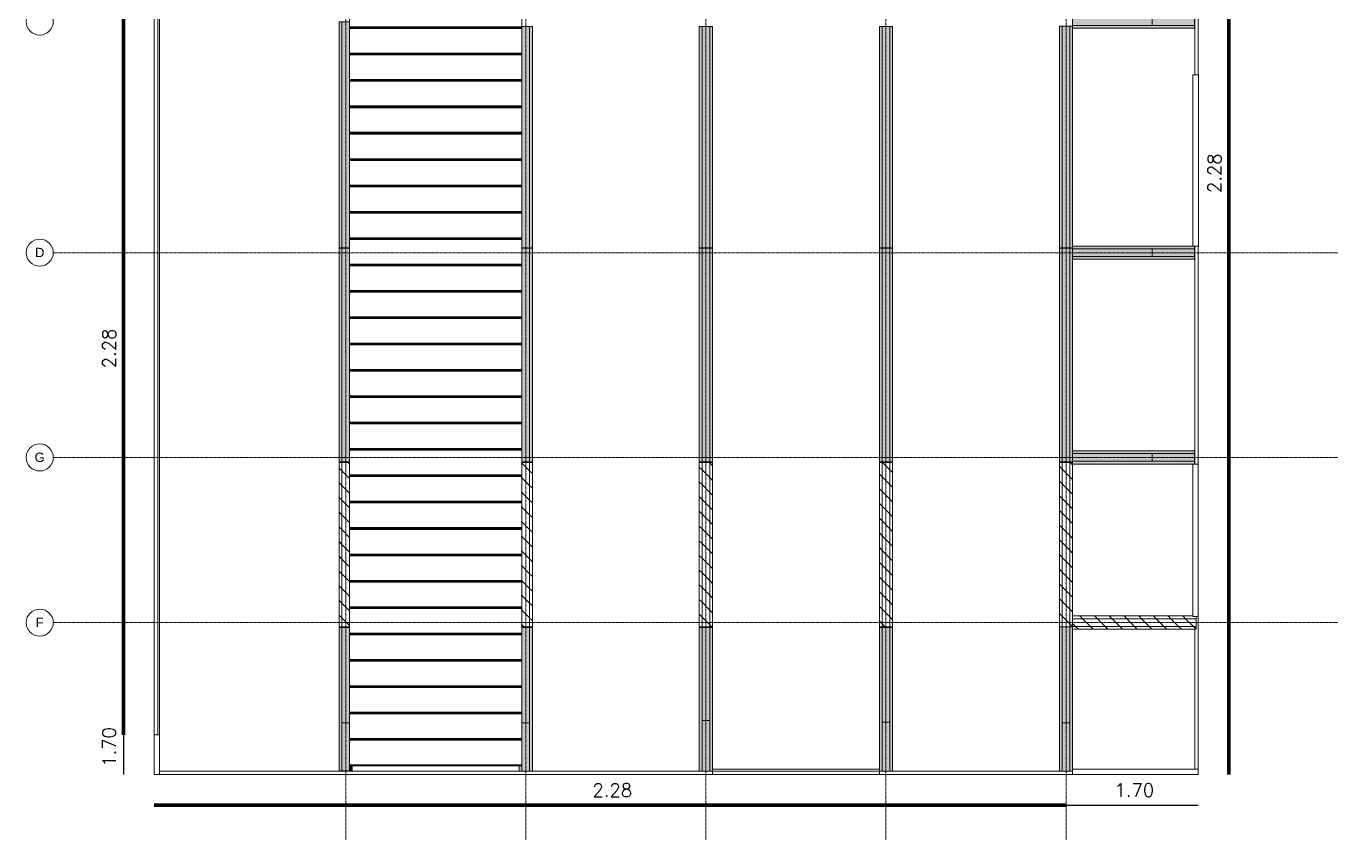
# Model space of a CAD drawing. Header units: inches. Extents: x -4061 to -1680, y 9773 to 12326.
# Drawn here: x -4061 to -1680, y 9773 to 11251 of the extents above; entities that cross this region are included whole.
import ezdxf

# ---------------------------------------------------------------- set-up
doc = ezdxf.new("R2010")
doc.units = ezdxf.units.IN
doc.header["$MEASUREMENT"] = 0
doc.linetypes.add('Línea de rejilla', pattern=[0.875, 0.5, -0.125, 0.125, -0.125])
for name, color, linetype, lineweight in [('A-WALL', 113, 'Continuous', 9), ('S-BEAM', 12, 'Continuous', 9), ('S-FNDN', 32, 'Continuous', 9), ('S-GRID', 1, 'Continuous', 9), ('S-GRID-IDEN', 1, 'Continuous', 9)]:
    doc.layers.add(name, color=color, linetype=linetype, lineweight=lineweight)
doc.layers.add('earth_pressure', color=7, linetype='Continuous')
doc.styles.add('Arial', font='Arial.ttf', dxfattribs={"height": 17.007874})
doc.styles.get("Standard").update_dxf_attribs({"font": 'txt.shx'})
pattern_1 = [(45, (-10317.189, -3154.324), (-13.362904, 13.362904), [])]
pattern_2 = [(135, (2055.824, -10167.189), (-13.362904, -13.362904), [])]
pattern_3 = [(45, (-10317.189, -2827.324), (-13.362904, 13.362904), [])]
pattern_4 = [(45, (-10317.189, -2500.324), (-13.362904, 13.362904), [])]
pattern_5 = [(45, (-10317.189, -2173.324), (-13.362904, 13.362904), [])]
pattern_6 = [(45, (-10317.189, -3481.324), (-13.362904, 13.362904), [])]

# ---------------------------------------------------------------- blocks, each defined once
blk = doc.blocks.new('Inverted Tee Beam - 24IT40-228306-1ST FLOOR')
at = {"layer": 'S-BEAM'}
h = blk.add_hatch(dxfattribs=at)
h.set_pattern_fill('FP_7', style=0, pattern_type=2)
h.set_pattern_definition(pattern_1)
h.paths.add_polyline_path([(-158, 7), (141, 7), (141, 7.2), (-158, 7.2)], flags=0)
h = blk.add_hatch(dxfattribs=at)
h.set_pattern_fill('FP_7', style=0, pattern_type=2)
h.set_pattern_definition(pattern_1)
h.paths.add_polyline_path([(-158, 7), (-158, -7), (141, -7), (141, 7), (-140.3, 7)], flags=0)
h = blk.add_hatch(dxfattribs=at)
h.set_pattern_fill('FP_7', style=0, pattern_type=2)
h.set_pattern_definition(pattern_1)
h.paths.add_polyline_path([(-158, -7), (-158, -12), (141, -12), (141, -7), (-140.3, -7)], flags=0)
for p, q in [((-158, 7), (-158, 7.2)), ((-158, -7), (-158, 7)), ((-158, 7), (141, 7)), ((141, 7.2), (141, 7)), ((141, 7), (141, -7)), ((-158, -12), (-158, -7)), ((141, -7), (-158, -7)), ((141, -12), (-158, -12)), ((141, -7), (141, -12))]:
    blk.add_line(p, q, dxfattribs=at)
blk = doc.blocks.new('Inverted Tee Beam - 24IT40-223392-1ST FLOOR')
at = {"layer": 'S-BEAM'}
for points in [[(-201, 7), (201, 7), (201, 7.2), (-201, 7.2)], [(-201, 3.1), (-201, -7), (201, -7), (201, 7), (-201, 7)], [(-201, -7), (-201, -12), (201, -12), (201, -7), (-186, -7)]]:
    blk.add_hatch(color=150, dxfattribs=at).paths.add_polyline_path(points, flags=0)
for p, q in [((-201, 7), (-201, 7.2)), ((-201, -7), (-201, 7)), ((-201, 7), (201, 7)), ((201, 7.2), (201, 7)), ((201, 7), (201, -7)), ((-201, -12), (-201, -7)), ((201, -7), (-201, -7)), ((201, -12), (-201, -12)), ((201, -7), (201, -12))]:
    blk.add_line(p, q, dxfattribs=at)
blk = doc.blocks.new('Inverted Tee Beam - 24IT32-224211-1ST FLOOR')
at = {"layer": 'S-BEAM'}
for points in [[(-194, 7), (194, 7), (194, 7.2), (-194, 7.2)], [(-194, 7), (-194, -7), (194, -7), (194, 7), (-185.1, 7)], [(-194, -7), (-194, -12), (194, -12), (194, -7), (-185.1, -7)]]:
    blk.add_hatch(color=11, dxfattribs=at).paths.add_polyline_path(points, flags=0)
for p, q in [((-194, 7), (-194, 7.2)), ((-194, -7), (-194, 7)), ((-194, 7), (194, 7)), ((194, 7.2), (194, 7)), ((194, 7), (194, -7)), ((-194, -12), (-194, -7)), ((194, -7), (-194, -7)), ((194, -12), (-194, -12)), ((194, -7), (194, -12))]:
    blk.add_line(p, q, dxfattribs=at)
blk = doc.blocks.new('Inverted Tee Beam - 24IT40-226760-1ST FLOOR')
at = {"layer": 'S-BEAM'}
h = blk.add_hatch(dxfattribs=at)
h.set_pattern_fill('FP_8', style=0, pattern_type=2)
h.set_pattern_definition(pattern_2)
h.paths.add_polyline_path([(118.7, 7), (118.7, 11), (112.5, 11), (112.5, 12), (-105.5, 12), (-105.5, 7), (112.5, 7)], flags=0)
h = blk.add_hatch(dxfattribs=at)
h.set_pattern_fill('FP_8', style=0, pattern_type=2)
h.set_pattern_definition(pattern_2)
h.paths.add_polyline_path([(118.7, -7), (118.7, 7), (-105.5, 7), (-105.5, -7)], flags=0)
h = blk.add_hatch(dxfattribs=at)
h.set_pattern_fill('FP_8', style=0, pattern_type=2)
h.set_pattern_definition(pattern_2)
h.paths.add_polyline_path([(118.7, -12), (118.7, -7), (-105.5, -7), (-105.5, -12)], flags=0)
for p, q in [((-105.5, 7), (-105.5, 12)), ((112.5, 12), (-105.5, 12)), ((-105.5, -7), (-105.5, 7)), ((-105.5, 7), (118.7, 7)), ((118.7, 11), (118.7, 7)), ((118.7, 7), (118.7, -7)), ((-105.5, -12), (-105.5, -7)), ((118.7, -7), (-105.5, -7)), ((118.7, -12), (-105.5, -12)), ((118.7, -7), (118.7, -12))]:
    blk.add_line(p, q, dxfattribs=at)
blk = doc.blocks.new('Beam 2 Levels - Beams 2 Levels-233919-1ST FLOOR')
at = {"layer": 'S-BEAM'}
for points in [[(133.2, 12), (-127.5, 12), (-127.5, 7), (133.2, 7)], [(45.5, 7), (-127.5, 7), (-127.5, -7), (45.5, -7)], [(133.2, 7), (45.5, 7), (45.5, -7), (133.2, -7)], [(133.2, -7), (-127.5, -7), (-127.5, -7.2), (123.5, -7.2), (123.5, -12), (133.2, -12)]]:
    blk.add_hatch(color=114, dxfattribs=at).paths.add_polyline_path(points, flags=0)
for p, q in [((-127.5, 7), (-127.5, 12)), ((133.2, 12), (-127.5, 12)), ((-127.5, -7), (-127.5, 7)), ((-127.5, 7), (45.5, 7)), ((45.5, 7), (45.5, -7)), ((45.5, 7), (133.2, 7)), ((133.2, 7), (133.2, 12)), ((133.2, 7), (133.2, -7)), ((-127.5, -7.2), (-127.5, -7)), ((45.5, -7), (-127.5, -7)), ((133.2, -7), (45.5, -7)), ((133.2, -12), (123.5, -12)), ((133.2, -12), (133.2, -7))]:
    blk.add_line(p, q, dxfattribs=at)
blk = doc.blocks.new('Inverted Tee Beam - 24IT40-V4-1ST FLOOR')
at = {"layer": 'S-BEAM'}
h = blk.add_hatch(dxfattribs=at)
h.set_pattern_fill('FP_10', style=0, pattern_type=2)
h.set_pattern_definition(pattern_3)
h.paths.add_polyline_path([(-158, 7), (141, 7), (141, 12), (-158, 12)], flags=0)
h = blk.add_hatch(dxfattribs=at)
h.set_pattern_fill('FP_10', style=0, pattern_type=2)
h.set_pattern_definition(pattern_3)
h.paths.add_polyline_path([(-158, -7), (141, -7), (141, 7), (-158, 7)], flags=0)
h = blk.add_hatch(dxfattribs=at)
h.set_pattern_fill('FP_10', style=0, pattern_type=2)
h.set_pattern_definition(pattern_3)
h.paths.add_polyline_path([(-158, -12), (141, -12), (141, -7), (-158, -7)], flags=0)
for p, q in [((-158, 7), (-158, 12)), ((141, 12), (-158, 12)), ((-158, -7), (-158, 7)), ((-158, 7), (141, 7)), ((141, 12), (141, 7)), ((141, 7), (141, -7)), ((-158, -12), (-158, -7)), ((141, -7), (-158, -7)), ((141, -12), (-158, -12)), ((141, -7), (141, -12))]:
    blk.add_line(p, q, dxfattribs=at)
blk = doc.blocks.new('Inverted Tee Beam - 24IT40-V5-1ST FLOOR')
at = {"layer": 'S-BEAM'}
for points in [[(-201, 7), (201, 7), (201, 12), (-201, 12)], [(-201, -7), (201, -7), (201, 7), (-201, 7)], [(-201, -12), (201, -12), (201, -7), (-201, -7)]]:
    blk.add_hatch(color=150, dxfattribs=at).paths.add_polyline_path(points, flags=0)
for p, q in [((-201, 7), (-201, 12)), ((201, 12), (-201, 12)), ((-201, -7), (-201, 7)), ((-201, 7), (201, 7)), ((201, 12), (201, 7)), ((201, 7), (201, -7)), ((-201, -12), (-201, -7)), ((201, -7), (-201, -7)), ((201, -12), (-201, -12)), ((201, -7), (201, -12))]:
    blk.add_line(p, q, dxfattribs=at)
blk = doc.blocks.new('Inverted Tee Beam - 24IT32-V6-1ST FLOOR')
at = {"layer": 'S-BEAM'}
for points in [[(-194, 7), (194, 7), (194, 12), (-194, 12)], [(-194, -7), (194, -7), (194, 7), (-194, 7)], [(-194, -12), (194, -12), (194, -7), (-194, -7)]]:
    blk.add_hatch(color=11, dxfattribs=at).paths.add_polyline_path(points, flags=0)
for p, q in [((-194, 7), (-194, 12)), ((194, 12), (-194, 12)), ((-194, -7), (-194, 7)), ((-194, 7), (194, 7)), ((194, 12), (194, 7)), ((194, 7), (194, -7)), ((-194, -12), (-194, -7)), ((194, -7), (-194, -7)), ((194, -12), (-194, -12)), ((194, -7), (194, -12))]:
    blk.add_line(p, q, dxfattribs=at)
blk = doc.blocks.new('Beam 2 Levels - Beams 2 Levels-233880-1ST FLOOR')
at = {"layer": 'S-BEAM'}
for points in [[(136.3, 7), (136.3, 12), (-124.5, 12), (-124.5, 7), (132.5, 7)], [(44.5, -7), (44.5, 7), (-124.5, 7), (-124.5, -7)], [(136.3, -7), (136.3, 7), (44.5, 7), (44.5, -7)], [(136.3, -7), (-124.5, -7), (-124.5, -12), (136.3, -12)]]:
    blk.add_hatch(color=114, dxfattribs=at).paths.add_polyline_path(points, flags=0)
for p, q in [((-124.5, 7), (-124.5, 12)), ((132.5, 12), (-124.5, 12)), ((-124.5, -7), (-124.5, 7)), ((-124.5, 7), (44.5, 7)), ((44.5, 7), (44.5, -7)), ((44.5, 7), (136.3, 7)), ((136.3, 7), (136.3, 12)), ((136.3, 7), (136.3, -7)), ((-124.5, -12), (-124.5, -7)), ((44.5, -7), (-124.5, -7)), ((136.3, -12), (-124.5, -12)), ((136.3, -7), (44.5, -7)), ((136.3, -12), (136.3, -7))]:
    blk.add_line(p, q, dxfattribs=at)
blk = doc.blocks.new('Inverted Tee Beam - 24IT40-V9-1ST FLOOR')
at = {"layer": 'S-BEAM'}
h = blk.add_hatch(dxfattribs=at)
h.set_pattern_fill('FP_12', style=0, pattern_type=2)
h.set_pattern_definition(pattern_4)
h.paths.add_polyline_path([(-158, 7), (141, 7), (141, 12), (-158, 12)], flags=0)
h = blk.add_hatch(dxfattribs=at)
h.set_pattern_fill('FP_12', style=0, pattern_type=2)
h.set_pattern_definition(pattern_4)
h.paths.add_polyline_path([(-158, -7), (141, -7), (141, 7), (-158, 7)], flags=0)
h = blk.add_hatch(dxfattribs=at)
h.set_pattern_fill('FP_12', style=0, pattern_type=2)
h.set_pattern_definition(pattern_4)
h.paths.add_polyline_path([(-158, -12), (141, -12), (141, -7), (-158, -7)], flags=0)
for p, q in [((-158, 7), (-158, 12)), ((141, 12), (-158, 12)), ((-158, -7), (-158, 7)), ((-158, 7), (141, 7)), ((141, 12), (141, 7)), ((141, 7), (141, -7)), ((-158, -12), (-158, -7)), ((141, -7), (-158, -7)), ((141, -12), (-158, -12)), ((141, -7), (141, -12))]:
    blk.add_line(p, q, dxfattribs=at)
blk = doc.blocks.new('Beam 2 Levels - Beams 2 Levels-233980-1ST FLOOR')
at = {"layer": 'S-BEAM'}
for points in [[(134.3, 7), (134.3, 12), (-126.5, 12), (-126.5, 7), (45.2, 7)], [(45.2, 7), (-126.5, 7), (-126.5, -7), (45.2, -7)], [(134.3, 7), (45.2, 7), (45.2, -7), (134.3, -7)], [(134.3, -12), (134.3, -7), (-126.5, -7), (-126.5, -12), (130.5, -12)]]:
    blk.add_hatch(color=114, dxfattribs=at).paths.add_polyline_path(points, flags=0)
for p, q in [((-126.5, 7), (-126.5, 12)), ((134.3, 12), (-126.5, 12)), ((-126.5, -7), (-126.5, 7)), ((-126.5, 7), (45.2, 7)), ((45.2, 7), (45.2, -7)), ((45.2, 7), (134.3, 7)), ((134.3, 7), (134.3, 12)), ((134.3, 7), (134.3, -7)), ((-126.5, -12), (-126.5, -7)), ((45.2, -7), (-126.5, -7)), ((130.5, -12), (-126.5, -12)), ((134.3, -7), (45.2, -7)), ((134.3, -12), (134.3, -7))]:
    blk.add_line(p, q, dxfattribs=at)
blk = doc.blocks.new('Inverted Tee Beam - 24IT40-229150-1ST FLOOR')
at = {"layer": 'S-BEAM'}
h = blk.add_hatch(dxfattribs=at)
h.set_pattern_fill('FP_14', style=0, pattern_type=2)
h.set_pattern_definition(pattern_5)
h.paths.add_polyline_path([(-158, 7), (141, 7), (141, 12), (-158, 12)], flags=0)
h = blk.add_hatch(dxfattribs=at)
h.set_pattern_fill('FP_14', style=0, pattern_type=2)
h.set_pattern_definition(pattern_5)
h.paths.add_polyline_path([(-158, -7), (141, -7), (141, 7), (-158, 7)], flags=0)
h = blk.add_hatch(dxfattribs=at)
h.set_pattern_fill('FP_14', style=0, pattern_type=2)
h.set_pattern_definition(pattern_5)
h.paths.add_polyline_path([(-158, -12), (141, -12), (141, -7), (-158, -7), (-158, -12)], flags=0)
for p, q in [((-158, 7), (-158, 12)), ((141, 12), (-158, 12)), ((-158, -7), (-158, 7)), ((-158, 7), (141, 7)), ((141, 12), (141, 7)), ((141, 7), (141, -7)), ((-158, -12), (-158, -7)), ((141, -7), (-158, -7)), ((-157, -12), (-158, -12)), ((141, -12), (-143, -12)), ((141, -7), (141, -12))]:
    blk.add_line(p, q, dxfattribs=at)
blk = doc.blocks.new('Inverted Tee Beam - 24IT40-229916-1ST FLOOR')
at = {"layer": 'S-BEAM'}
for points in [[(-201.2, 7), (201.3, 7), (201.3, 12), (-201.2, 12)], [(-201.2, -7), (201.3, -7), (201.3, 7), (-201.2, 7)], [(-201.2, -12), (201.3, -12), (201.3, -7), (-201.2, -7)]]:
    blk.add_hatch(color=150, dxfattribs=at).paths.add_polyline_path(points, flags=0)
for p, q in [((-201.2, 7), (-201.2, 12)), ((201.3, 12), (-201.2, 12)), ((-201.2, -7), (-201.2, 7)), ((-201.2, 7), (201.3, 7)), ((201.3, 12), (201.3, 7)), ((201.3, 7), (201.3, -7)), ((-201.2, -12), (-201.2, -7)), ((201.3, -7), (-201.2, -7)), ((201.3, -12), (-201.2, -12)), ((201.3, -7), (201.3, -12))]:
    blk.add_line(p, q, dxfattribs=at)
blk = doc.blocks.new('Inverted Tee Beam - 24IT32-229082-1ST FLOOR')
at = {"layer": 'S-BEAM'}
for points in [[(-194, 7), (194, 7), (194, 12), (-194, 12)], [(-194, -7), (194, -7), (194, 7), (-194, 7)], [(-194, -12), (194, -12), (194, -7), (-194, -7)]]:
    blk.add_hatch(color=11, dxfattribs=at).paths.add_polyline_path(points, flags=0)
for p, q in [((-194, 7), (-194, 12)), ((194, 12), (-194, 12)), ((-194, -7), (-194, 7)), ((-194, 7), (194, 7)), ((194, 12), (194, 7)), ((194, 7), (194, -7)), ((-194, -12), (-194, -7)), ((194, -7), (-194, -7)), ((-193, -12), (-194, -12)), ((179, -12), (-179, -12)), ((194, -12), (193, -12)), ((194, -7), (194, -12))]:
    blk.add_line(p, q, dxfattribs=at)
blk = doc.blocks.new('Beam 2 Levels - Beams 2 Levels-234018-1ST FLOOR')
at = {"layer": 'S-BEAM'}
for points in [[(133.3, 7), (133.3, 12), (-128.5, 12), (-128.5, 7), (45.5, 7)], [(45.5, 7), (-128.5, 7), (-128.5, -7), (45.5, -7)], [(133.3, -7), (133.3, 7), (45.5, 7), (45.5, -7)], [(133.3, -12), (133.3, -7), (-128.5, -7), (-128.5, -12), (45.5, -12)]]:
    blk.add_hatch(color=114, dxfattribs=at).paths.add_polyline_path(points, flags=0)
for p, q in [((-128.5, 7), (-128.5, 12)), ((-128.5, -7), (-128.5, 7)), ((-128.5, 7), (45.5, 7)), ((133.3, 12), (-124.5, 12)), ((45.5, 7), (45.5, -7)), ((45.5, 7), (133.3, 7)), ((133.3, 7), (133.3, 12)), ((133.3, 7), (133.3, -7)), ((-128.5, -12), (-128.5, -7)), ((45.5, -7), (-128.5, -7)), ((133.3, -12), (-128.5, -12)), ((133.3, -7), (45.5, -7)), ((133.3, -12), (133.3, -7))]:
    blk.add_line(p, q, dxfattribs=at)
blk = doc.blocks.new('Inverted Tee Beam - 24IT40-224171-1ST FLOOR')
at = {"layer": 'S-BEAM'}
h = blk.add_hatch(dxfattribs=at)
h.set_pattern_fill('FP_15', style=0, pattern_type=2)
h.set_pattern_definition(pattern_6)
h.paths.add_polyline_path([(-158, 7), (141, 7), (141, 12), (-158, 12)], flags=0)
h = blk.add_hatch(dxfattribs=at)
h.set_pattern_fill('FP_15', style=0, pattern_type=2)
h.set_pattern_definition(pattern_6)
h.paths.add_polyline_path([(-158, -7), (141, -7), (141, 7), (-158, 7), (-158, -5.2)], flags=0)
for p, q in [((-158, 7), (-158, 12)), ((141, 12), (-158, 12)), ((-158, -7), (-158, 7)), ((-158, 7), (141, 7)), ((141, 12), (141, 7)), ((141, 7), (141, -7)), ((-121.8, -7), (-123.5, -7)), ((-74, -7), (-75.7, -7)), ((-26.1, -7), (-27.8, -7)), ((21.8, -7), (20.1, -7)), ((69.7, -7), (68, -7)), ((117.6, -7), (115.9, -7))]:
    blk.add_line(p, q, dxfattribs=at)
blk = doc.blocks.new('Inverted Tee Beam - 24IT32-V10-1ST FLOOR')
at = {"layer": 'S-BEAM'}
for points in [[(-194, 7), (194, 7), (194, 12), (-194, 12)], [(-194, -7), (194, -7), (194, 7), (-194, 7), (-194, -5.2)]]:
    blk.add_hatch(color=11, dxfattribs=at).paths.add_polyline_path(points, flags=0)
for p, q in [((-194, 7), (-194, 12)), ((194, 12), (-194, 12)), ((-194, -7), (-194, 7)), ((-194, 7), (194, 7)), ((194, 12), (194, 7)), ((194, 7), (194, -7)), ((-170.6, -7), (-172.2, -7)), ((-122.7, -7), (-124.4, -7)), ((-74.8, -7), (-76.5, -7)), ((-26.9, -7), (-28.6, -7)), ((21, -7), (19.3, -7)), ((68.9, -7), (67.2, -7)), ((116.7, -7), (115, -7)), ((164.6, -7), (162.9, -7))]:
    blk.add_line(p, q, dxfattribs=at)
blk = doc.blocks.new('Beam 2 Levels - Beams 2 Levels-233811-1ST FLOOR')
at = {"layer": 'S-BEAM'}
for points in [[(45.5, 5.2), (45.5, 7), (-127.5, 7), (-127.5, -7), (45.5, -7)], [(133, 5.2), (133, 7), (45.5, 7), (45.5, -7), (133, -7)], [(133, 12), (123.5, 12), (123.5, 7), (133, 7)], [(133, -7), (-127.5, -7), (-127.5, -12), (133, -12)]]:
    blk.add_hatch(color=114, dxfattribs=at).paths.add_polyline_path(points, flags=0)
for p, q in [((-127.5, -7), (-127.5, 7)), ((-116.8, 7), (-115.1, 7)), ((-68.9, 7), (-67.2, 7)), ((-21, 7), (-19.3, 7)), ((26.9, 7), (28.6, 7)), ((45.5, 7), (45.5, -7)), ((133, 12), (123.5, 12)), ((123.5, 7), (133, 7)), ((133, 7), (133, 12)), ((133, 7), (133, -7)), ((-127.5, -12), (-127.5, -7)), ((45.5, -7), (-127.5, -7)), ((133, -12), (-127.5, -12)), ((133, -7), (45.5, -7)), ((133, -12), (133, -7))]:
    blk.add_line(p, q, dxfattribs=at)
blk = doc.blocks.new('Inverted Tee Beam - 24IT32-217907-1ST FLOOR')
at = {"layer": 'S-BEAM'}
for points in [[(201, 5.2), (201, 7), (-209.5, 7), (-209.5, -7), (201, -7)], [(201, -7), (-209.5, -7), (-209.5, -12), (201, -12)]]:
    blk.add_hatch(color=11, dxfattribs=at).paths.add_polyline_path(points, flags=0)
for p, q in [((-209.5, -7), (-209.5, 7)), ((-199.6, 7), (-197.9, 7)), ((-151.7, 7), (-150, 7)), ((-103.8, 7), (-102.1, 7)), ((-55.9, 7), (-54.2, 7)), ((-8, 7), (-6.3, 7)), ((39.9, 7), (41.5, 7)), ((87.7, 7), (89.4, 7)), ((135.6, 7), (137.3, 7)), ((183.5, 7), (185.2, 7)), ((201, 7), (201, -7)), ((-209.5, -12), (-209.5, -7)), ((201, -7), (-209.5, -7)), ((201, -12), (-209.5, -12)), ((201, -7), (201, -12))]:
    blk.add_line(p, q, dxfattribs=at)
blk = doc.blocks.new('Beam 2 Levels - Beams 2 Levels-V11-1ST FLOOR')
at = {"layer": 'S-BEAM'}
for points in [[(116, 7), (116, 12), (-105.5, 12), (-105.5, 7), (39.2, 7)], [(39.2, -7), (39.2, 7), (-105.5, 7), (-105.5, -7)], [(116, -7), (116, 7), (39.2, 7), (39.2, -7)], [(116, -12), (116, -7), (-105.5, -7), (-105.5, -12), (39.2, -12)]]:
    blk.add_hatch(color=114, dxfattribs=at).paths.add_polyline_path(points, flags=0)
for p, q in [((116, 12), (-105.5, 12)), ((-105.5, -7), (-105.5, 7)), ((-105.5, 7), (39.2, 7)), ((39.2, 7), (39.2, -7)), ((39.2, 7), (116, 7)), ((116, 7), (116, 12)), ((116, 7), (116, -7)), ((39.2, -7), (-105.5, -7)), ((-105.5, -12), (-105.5, -8)), ((116, -12), (-105.5, -12)), ((116, -7), (39.2, -7)), ((116, -12), (116, -7))]:
    blk.add_line(p, q, dxfattribs=at)
blk = doc.blocks.new('Beam 2 Levels - Beams 2 Levels-V12-1ST FLOOR')
at = {"layer": 'S-BEAM'}
for points in [[(112.9, 7), (116, 7), (116, 12), (-105.5, 12), (-105.5, 7), (39.2, 7)], [(39.2, -7), (39.2, 7), (-105.5, 7), (-105.5, -7)], [(116, -7), (116, 7), (39.2, 7), (39.2, -7)], [(116, -12), (116, -7), (-105.5, -7), (-105.5, -12), (39.2, -12)]]:
    blk.add_hatch(color=114, dxfattribs=at).paths.add_polyline_path(points, flags=0)
for p, q in [((-105.5, 8), (-105.5, 12)), ((112.9, 12), (-105.5, 12)), ((-105.5, -7), (-105.5, 7)), ((-105.5, 7), (39.2, 7)), ((39.2, 7), (39.2, -7)), ((39.2, 7), (116, 7)), ((116, 7), (116, 12)), ((116, 7), (116, -7)), ((39.2, -7), (-105.5, -7)), ((116, -12), (-105.5, -12)), ((116, -7), (39.2, -7)), ((116, -12), (116, -7))]:
    blk.add_line(p, q, dxfattribs=at)
blk = doc.blocks.new('Beam 2 Levels - Beams 2 Levels-V13-1ST FLOOR')
at = {"layer": 'S-BEAM'}
for points in [[(116, 7), (116, 12), (-105.5, 12), (-105.5, 7), (39.2, 7)], [(39.2, -7), (39.2, 7), (-105.5, 7), (-105.5, -7)], [(116, -7), (116, 7), (39.2, 7), (39.2, -7)], [(116, -12), (116, -7), (-105.5, -7), (-105.5, -12), (112.5, -12)]]:
    blk.add_hatch(color=114, dxfattribs=at).paths.add_polyline_path(points, flags=0)
for p, q in [((116, 12), (-105.5, 12)), ((-105.5, -7), (-105.5, 7)), ((-105.5, 7), (39.2, 7)), ((39.2, 7), (39.2, -7)), ((39.2, 7), (116, 7)), ((116, 7), (116, 12)), ((116, 7), (116, -7)), ((39.2, -7), (-105.5, -7)), ((-105.5, -9), (-105.5, -8)), ((112.5, -12), (-105.5, -12)), ((116, -7), (39.2, -7)), ((116, -12), (116, -7))]:
    blk.add_line(p, q, dxfattribs=at)
blk = doc.blocks.new('hollowcore plank - HEAVY-243022-1ST FLOOR')
at = {"layer": 'S-BEAM'}
for p, q in [((0, 23.8), (0, 23.9)), ((0, 23.9), (312.8, 23.9)), ((312.8, 23.9), (312.8, 23.8)), ((0, 23.1), (0, 23.8)), ((0, 23.8), (312.8, 23.8)), ((0, 22.4), (0, 23.1)), ((0, 23.1), (312.8, 23.1)), ((0, -22.4), (0, 22.4)), ((0, 22.4), (312.8, 22.4)), ((312.8, 23.8), (312.8, 23.1)), ((312.8, 23.1), (312.8, 22.4)), ((312.8, 22.4), (312.8, -22.4)), ((0, -23.1), (0, -22.4)), ((0, -22.4), (312.8, -22.4)), ((0, -23.1), (312.8, -23.1)), ((312.8, -23.8), (0, -23.8)), ((312.8, -22.4), (312.8, -23.1)), ((312.8, -23.1), (312.8, -23.8)), ((312.8, -23.8), (312.8, -23.9)), ((0, -23.9), (312.8, -23.9))]:
    blk.add_line(p, q, dxfattribs=at)
blk = doc.blocks.new('hollowcore plank - HEAVY-V15-1ST FLOOR')
at = {"layer": 'S-BEAM'}
for p, q in [((0, 23.9), (312.8, 23.9)), ((312.8, 23.9), (312.8, 23.8)), ((0, 23.8), (312.8, 23.8)), ((0, 22.4), (0, 23.1)), ((0, 23.1), (312.8, 23.1)), ((0, -22.4), (0, 22.4)), ((0, 22.4), (312.8, 22.4)), ((312.8, 23.8), (312.8, 23.1)), ((312.8, 23.1), (312.8, 22.4)), ((312.8, 22.4), (312.8, -22.4)), ((0, -23.1), (0, -22.4)), ((0, -22.4), (312.8, -22.4)), ((0, -23.1), (312.8, -23.1)), ((312.8, -23.8), (0, -23.8)), ((312.8, -22.4), (312.8, -23.1)), ((312.8, -23.1), (312.8, -23.8)), ((312.8, -23.8), (312.8, -23.9)), ((0, -23.9), (312.8, -23.9))]:
    blk.add_line(p, q, dxfattribs=at)
blk = doc.blocks.new('hollowcore plank - HEAVY-V16-1ST FLOOR')
at = {"layer": 'S-BEAM'}
for p, q in [((0, 23.9), (312.8, 23.9)), ((312.8, 23.9), (312.8, 23.8)), ((0, 23.8), (312.8, 23.8)), ((0, 22.4), (0, 23.1)), ((0, 23.1), (312.8, 23.1)), ((0, -22.4), (0, 22.4)), ((0, 22.4), (312.8, 22.4)), ((312.8, 23.8), (312.8, 23.1)), ((312.8, 23.1), (312.8, 22.4)), ((312.8, 22.4), (312.8, -22.4)), ((0, -23.1), (0, -22.4)), ((0, -22.4), (312.8, -22.4)), ((0, -23.1), (312.8, -23.1)), ((312.8, -23.8), (0, -23.8)), ((312.8, -22.4), (312.8, -23.1)), ((312.8, -23.1), (312.8, -23.8)), ((312.8, -23.8), (312.8, -23.9)), ((0, -23.9), (312.8, -23.9))]:
    blk.add_line(p, q, dxfattribs=at)
blk = doc.blocks.new('hollowcore plank - HEAVY-V17-1ST FLOOR')
at = {"layer": 'S-BEAM'}
for p, q in [((0, 23.9), (312.8, 23.9)), ((312.8, 23.9), (312.8, 23.8)), ((0, 23.8), (312.8, 23.8)), ((0, 22.4), (0, 23.1)), ((0, 23.1), (312.8, 23.1)), ((0, -22.4), (0, 22.4)), ((0, 22.4), (312.8, 22.4)), ((312.8, 23.8), (312.8, 23.1)), ((312.8, 23.1), (312.8, 22.4)), ((312.8, 22.4), (312.8, -22.4)), ((0, -23.1), (0, -22.4)), ((0, -22.4), (312.8, -22.4)), ((0, -23.8), (0, -23.1)), ((0, -23.1), (312.8, -23.1)), ((0, -23.9), (0, -23.8)), ((312.8, -23.8), (0, -23.8)), ((312.8, -22.4), (312.8, -23.1)), ((312.8, -23.1), (312.8, -23.8)), ((312.8, -23.8), (312.8, -23.9)), ((0, -23.9), (312.8, -23.9))]:
    blk.add_line(p, q, dxfattribs=at)
blk = doc.blocks.new('hollowcore plank - HEAVY-V18-1ST FLOOR')
at = {"layer": 'S-BEAM'}
for p, q in [((0, 23.8), (0, 23.9)), ((0, 23.9), (312.8, 23.9)), ((312.8, 23.9), (312.8, 23.8)), ((0, 23.1), (0, 23.8)), ((0, 23.8), (312.8, 23.8)), ((0, 22.4), (0, 23.1)), ((0, 23.1), (312.8, 23.1)), ((0, -22.4), (0, 22.4)), ((0, 22.4), (312.8, 22.4)), ((312.8, 23.8), (312.8, 23.1)), ((312.8, 23.1), (312.8, 22.4)), ((312.8, 22.4), (312.8, -22.4)), ((0, -23.1), (0, -22.4)), ((0, -22.4), (312.8, -22.4)), ((0, -23.8), (0, -23.1)), ((0, -23.1), (312.8, -23.1)), ((0, -23.9), (0, -23.8)), ((312.8, -23.8), (0, -23.8)), ((312.8, -22.4), (312.8, -23.1)), ((312.8, -23.1), (312.8, -23.8)), ((312.8, -23.8), (312.8, -23.9)), ((0, -23.9), (312.8, -23.9))]:
    blk.add_line(p, q, dxfattribs=at)
blk = doc.blocks.new('Rejilla - Extremo inicial de rejilla - Círculo-11506-1ST FLOOR')
at = {"layer": 'S-GRID-IDEN'}
blk.add_circle((0, 0), 0.256, dxfattribs=at)

msp = doc.modelspace()

# ---------------------------------------------------------------- linework, layer by layer
at = {"layer": 'A-WALL'}
for p, q in [((-1939.3, 11162.2), (-1939.3, 11570.2)), ((-1933.3, 11570.2), (-1933.3, 11162.2)), ((-3829.3, 9963.2), (-3829.3, 11427.3)), ((-3822.3, 11427.3), (-3822.3, 9963.2)), ((-3819.3, 11427.3), (-3819.3, 9963.2)), ((-1939.3, 10455.2), (-1939.3, 10851.2)), ((-1933.3, 10851.2), (-1933.3, 10455.2)), ((-1933.3, 10178.2), (-1933.3, 9901.2)), ((-1939.3, 9901.2), (-1939.3, 10155.2)), ((-3829.3, 9963.2), (-3819.3, 9963.2)), ((-3819.3, 9897.2), (-2161.3, 9897.2)), ((-3819.3, 9891.2), (-3819.3, 9897.2)), ((-2161.3, 9891.2), (-3819.3, 9891.2)), ((-2815.3, 9901.2), (-2512.3, 9901.2)), ((-2815.3, 9901.2), (-2815.3, 9891.2)), ((-2512.3, 9901.2), (-2512.3, 9891.2)), ((-2161.3, 9897.2), (-2161.3, 9891.2)), ((-1939.3, 9901.2), (-1933.3, 9901.2))]:
    msp.add_line(p, q, dxfattribs=at)
at = {"layer": 'earth_pressure', "color": 1, "lineweight": 90}
for p, q in [((-1877.6, 9891.2), (-1877.6, 12088)), ((-3885, 11427.3), (-3885, 9963.2)), ((-3829.3, 9835.5), (-2173.3, 9835.5))]:
    msp.add_line(p, q, dxfattribs=at)
at = {"layer": 'earth_pressure', "color": 40}
for p, q in [((-3885, 9963.2), (-3885, 9891.2)), ((-2173.3, 9835.5), (-1933.3, 9835.5))]:
    msp.add_line(p, q, dxfattribs=at)
at = {"layer": 'S-FNDN'}
for p, q in [((-1942.9, 10851.2), (-1942.9, 11162.2)), ((-1942.9, 11162.2), (-1932.9, 11162.2)), ((-1932.9, 11162.2), (-1932.9, 10851.2)), ((-1942.9, 10851.2), (-1932.9, 10851.2)), ((-1943.3, 10178.2), (-1943.3, 10455.2)), ((-1943.3, 10455.2), (-1933.3, 10455.2)), ((-1933.3, 10455.2), (-1933.3, 10178.2)), ((-1943.3, 10178.2), (-1933.3, 10178.2)), ((-3829.3, 9891.2), (-3829.3, 9963.2)), ((-3819.3, 9963.2), (-3819.3, 9897.2)), ((-3829.3, 9891.2), (-3819.3, 9891.2)), ((-2161.3, 9901.2), (-1939.3, 9901.2)), ((-2161.3, 9901.2), (-2161.3, 9897.2)), ((-1933.3, 9891.2), (-2161.3, 9891.2)), ((-1933.3, 9891.2), (-1933.3, 9901.2))]:
    msp.add_line(p, q, dxfattribs=at)
at = {"layer": 'S-GRID', "linetype": 'Línea de rejilla'}
for p, q in [((-3481.3, 9772.6), (-3481.3, 12277.1)), ((-3154.3, 9772.6), (-3154.3, 12277.1)), ((-2827.3, 9772.6), (-2827.3, 12277.1)), ((-2500.3, 9772.6), (-2500.3, 12277.1)), ((-2173.3, 9772.6), (-2173.3, 12277.1)), ((-1679.8, 10839.2), (-4012.3, 10839.2)), ((-1679.8, 10467.2), (-4012.3, 10467.2)), ((-1679.8, 10167.2), (-4012.3, 10167.2))]:
    msp.add_line(p, q, dxfattribs=at)

# ---------------------------------------------------------------- block references
at = {"layer": 'S-BEAM'}
for name, p in [('hollowcore plank - HEAVY-243022-1ST FLOOR', (-3474.3, 11271.8)), ('Beam 2 Levels - Beams 2 Levels-V11-1ST FLOOR', (-2055.8, 11259.2)), ('hollowcore plank - HEAVY-V15-1ST FLOOR', (-3474.3, 11224)), ('hollowcore plank - HEAVY-V15-1ST FLOOR', (-3474.3, 11176.1)), ('hollowcore plank - HEAVY-V15-1ST FLOOR', (-3474.3, 11128.2)), ('hollowcore plank - HEAVY-V15-1ST FLOOR', (-3474.3, 11080.3)), ('hollowcore plank - HEAVY-V15-1ST FLOOR', (-3474.3, 11032.4)), ('hollowcore plank - HEAVY-V15-1ST FLOOR', (-3474.3, 10984.5)), ('hollowcore plank - HEAVY-V15-1ST FLOOR', (-3474.3, 10936.7)), ('hollowcore plank - HEAVY-V15-1ST FLOOR', (-3474.3, 10888.8)), ('hollowcore plank - HEAVY-V15-1ST FLOOR', (-3474.3, 10840.9)), ('Beam 2 Levels - Beams 2 Levels-V12-1ST FLOOR', (-2055.8, 10839.2)), ('hollowcore plank - HEAVY-V15-1ST FLOOR', (-3474.3, 10793)), ('hollowcore plank - HEAVY-V15-1ST FLOOR', (-3474.3, 10745.1)), ('hollowcore plank - HEAVY-V15-1ST FLOOR', (-3474.3, 10697.3)), ('hollowcore plank - HEAVY-V15-1ST FLOOR', (-3474.3, 10649.4)), ('hollowcore plank - HEAVY-V15-1ST FLOOR', (-3474.3, 10601.5)), ('hollowcore plank - HEAVY-V16-1ST FLOOR', (-3474.3, 10553.6)), ('hollowcore plank - HEAVY-V15-1ST FLOOR', (-3474.3, 10505.7)), ('hollowcore plank - HEAVY-V15-1ST FLOOR', (-3474.3, 10457.8)), ('Beam 2 Levels - Beams 2 Levels-V13-1ST FLOOR', (-2055.8, 10467.2)), ('hollowcore plank - HEAVY-V15-1ST FLOOR', (-3474.3, 10410)), ('hollowcore plank - HEAVY-V15-1ST FLOOR', (-3474.3, 10362.1)), ('hollowcore plank - HEAVY-V15-1ST FLOOR', (-3474.3, 10314.2)), ('hollowcore plank - HEAVY-V15-1ST FLOOR', (-3474.3, 10266.3)), ('hollowcore plank - HEAVY-V15-1ST FLOOR', (-3474.3, 10218.4)), ('hollowcore plank - HEAVY-V15-1ST FLOOR', (-3474.3, 10170.6)), ('Inverted Tee Beam - 24IT40-226760-1ST FLOOR', (-2055.8, 10167.2)), ('hollowcore plank - HEAVY-V15-1ST FLOOR', (-3474.3, 10122.7)), ('hollowcore plank - HEAVY-V15-1ST FLOOR', (-3474.3, 10074.8)), ('hollowcore plank - HEAVY-V15-1ST FLOOR', (-3474.3, 10026.9)), ('hollowcore plank - HEAVY-V17-1ST FLOOR', (-3474.3, 9979)), ('hollowcore plank - HEAVY-V18-1ST FLOOR', (-3474.3, 9931.1))]:
    msp.add_blockref(name, p, dxfattribs=at)
for name, p, rotation in [('Inverted Tee Beam - 24IT32-217907-1ST FLOOR', (-3481.3, 11049.2), 269.9999999999994), ('Inverted Tee Beam - 24IT40-223392-1ST FLOOR', (-3154.3, 11049.2), 89.99999999999991), ('Inverted Tee Beam - 24IT40-V5-1ST FLOOR', (-2827.3, 11049.2), 89.99999999999991), ('Inverted Tee Beam - 24IT40-V5-1ST FLOOR', (-2500.3, 11049.2), 89.99999999999991), ('Inverted Tee Beam - 24IT40-229916-1ST FLOOR', (-2173.3, 11049.2), 89.99999999999991), ('Inverted Tee Beam - 24IT32-V10-1ST FLOOR', (-3481.3, 10653.2), 89.9999999999999), ('Inverted Tee Beam - 24IT32-224211-1ST FLOOR', (-3154.3, 10653.2), 89.9999999999999), ('Inverted Tee Beam - 24IT32-V6-1ST FLOOR', (-2827.3, 10653.2), 89.9999999999999), ('Inverted Tee Beam - 24IT32-V6-1ST FLOOR', (-2500.3, 10653.2), 89.9999999999999), ('Inverted Tee Beam - 24IT32-229082-1ST FLOOR', (-2173.3, 10653.2), 89.9999999999999), ('Inverted Tee Beam - 24IT40-224171-1ST FLOOR', (-3481.3, 10317.2), 89.99999999999987), ('Inverted Tee Beam - 24IT40-228306-1ST FLOOR', (-3154.3, 10317.2), 89.99999999999987), ('Inverted Tee Beam - 24IT40-V4-1ST FLOOR', (-2827.3, 10317.2), 89.99999999999987), ('Inverted Tee Beam - 24IT40-V9-1ST FLOOR', (-2500.3, 10317.2), 89.99999999999987), ('Inverted Tee Beam - 24IT40-229150-1ST FLOOR', (-2173.3, 10317.2), 89.99999999999987), ('Beam 2 Levels - Beams 2 Levels-233811-1ST FLOOR', (-3481.3, 10030.7), 269.9999999999998), ('Beam 2 Levels - Beams 2 Levels-233919-1ST FLOOR', (-3154.3, 10030.7), 269.9999999999998), ('Beam 2 Levels - Beams 2 Levels-233880-1ST FLOOR', (-2827.3, 10033.7), 269.9999999999998), ('Beam 2 Levels - Beams 2 Levels-233980-1ST FLOOR', (-2500.3, 10031.7), 269.9999999999998), ('Beam 2 Levels - Beams 2 Levels-234018-1ST FLOOR', (-2173.3, 10030.7), 269.9999999999998)]:
    msp.add_blockref(name, p, dxfattribs=dict(at, rotation=rotation))
at = {"layer": 'S-GRID-IDEN', "xscale": 95.99999999999994, "yscale": 95.99999999999994, "zscale": 95.99999999999994, "rotation": 89.99999999999987}
for p in [(-4036.9, 11259.2), (-4036.9, 10839.2), (-4036.9, 10467.2), (-4036.9, 10167.2)]:
    msp.add_blockref('Rejilla - Extremo inicial de rejilla - Círculo-11506-1ST FLOOR', p, dxfattribs=at)

# ---------------------------------------------------------------- texts
at = {"layer": 'earth_pressure', "color": 1}
for p in [(-1891.6, 10947.6), (-3899, 10629.2)]:
    msp.add_text('2.28', height=24, rotation=90, dxfattribs=at).set_placement(p)
at = {"layer": 'earth_pressure', "color": 40}
msp.add_text('1.70', height=24, rotation=90, dxfattribs=at).set_placement((-3899, 9905.2))
at = {"layer": 'earth_pressure', "color": 1}
msp.add_text('2.28', height=24, dxfattribs=at).set_placement((-3033.3, 9850.8))
at = {"layer": 'earth_pressure', "color": 40}
msp.add_text('1.70', height=24, dxfattribs=at).set_placement((-2085.3, 9850.8))
at = {"layer": 'S-GRID-IDEN', "char_height": 17, "attachment_point": 1, "style": 'Arial'}
for s, insert, width in [('D', (-4045.5, 10848.1), 20.907), ('G', (-4046.3, 10476.1), 22.725), ('F', (-4044.3, 10176.1), 17.877)]:
    msp.add_mtext(s, dxfattribs=dict(at, insert=insert, width=width))

doc.saveas('drawing.dxf')
